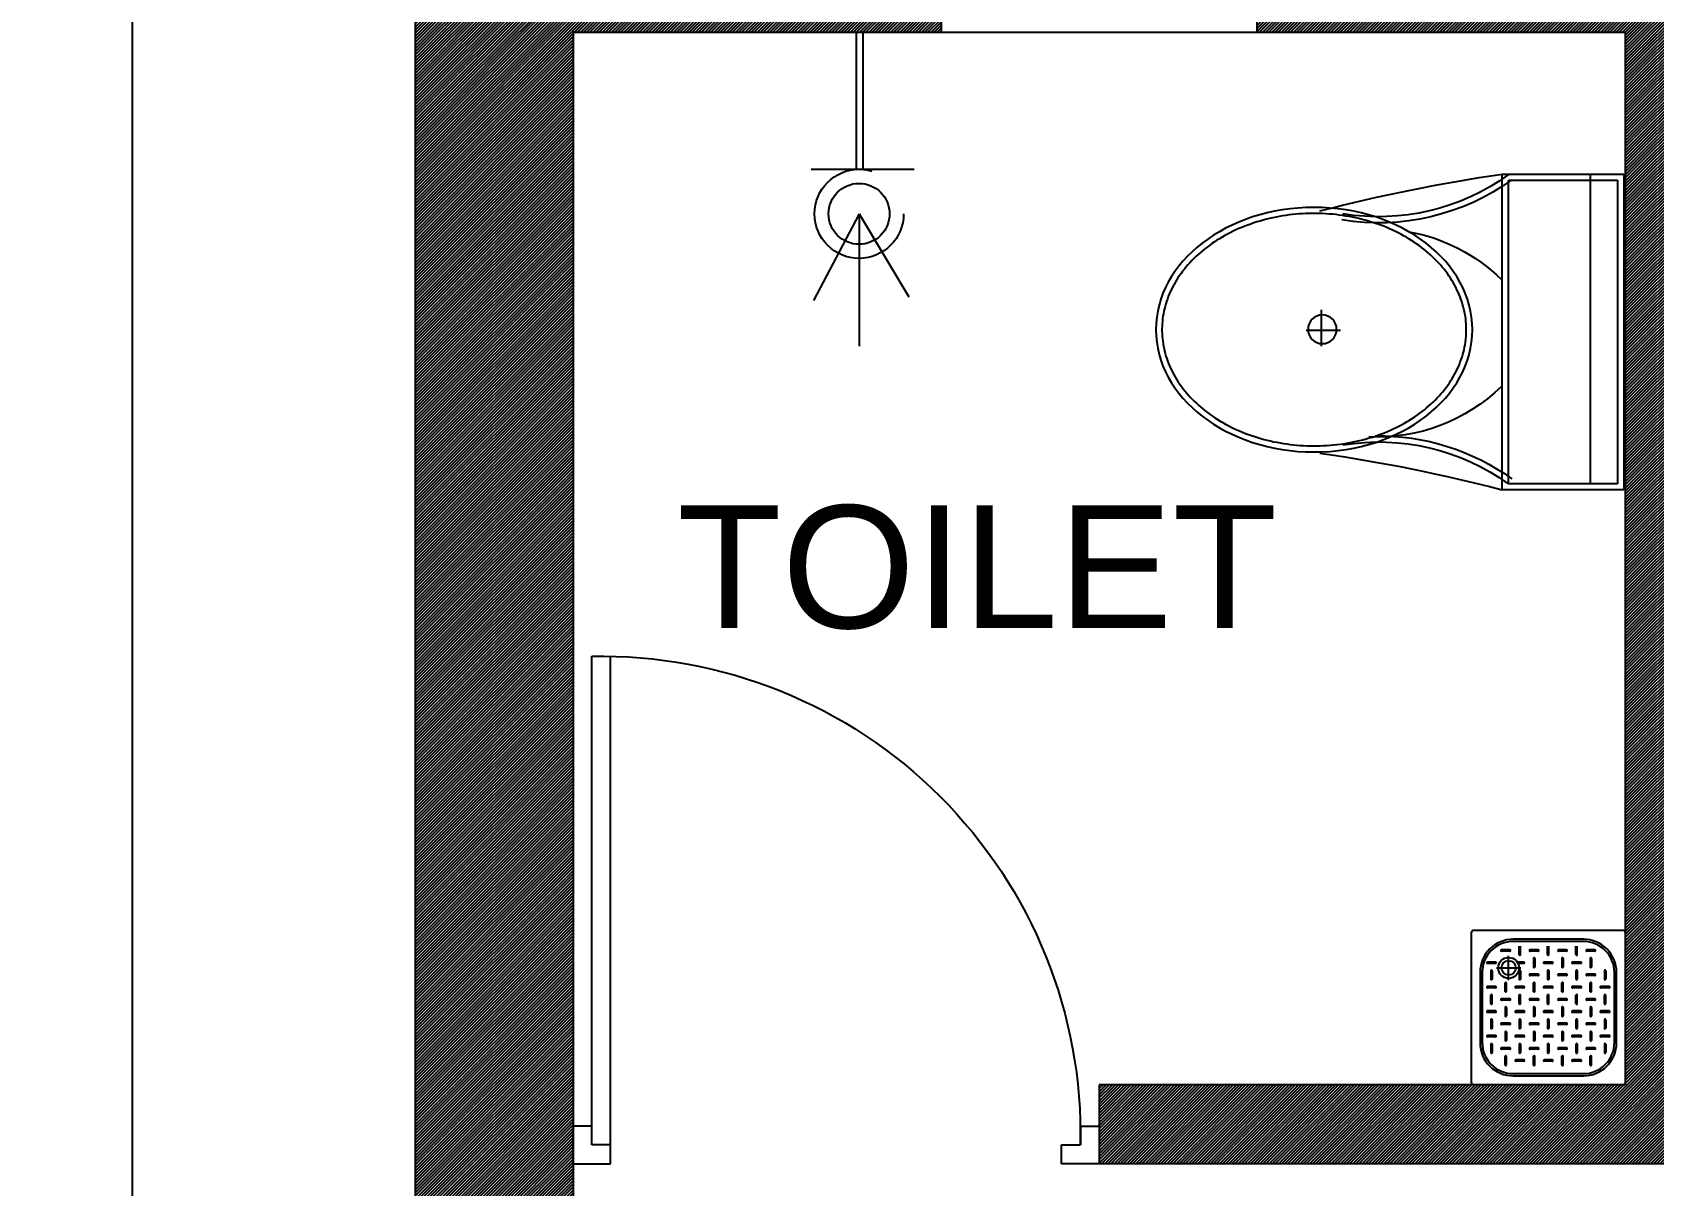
# Model space of a CAD drawing. Header units: inches. Extents: x 877 to 1198, y 949 to 1570.
# Drawn here: x 876.5 to 969, y 1433.7 to 1499.4 of the extents above; entities that cross this region are included whole.
import ezdxf

# ---------------------------------------------------------------- set-up
doc = ezdxf.new("R2010")
doc.units = ezdxf.units.IN
doc.header["$MEASUREMENT"] = 0
doc.linetypes.add('DASHDOT', pattern=[25.4, 12.7, -6.35, 0, -6.35])
doc.layers.add('components', color=9, linetype='Continuous', plot=False)
for name, color, linetype in [('door', 176, 'Continuous'), ('OUTER WALL', 50, 'Continuous'), ('wall', 34, 'Continuous'), ('windwo', 142, 'Continuous')]:
    doc.layers.add(name, color=color, linetype=linetype)
doc.styles.get("Standard").update_dxf_attribs({"font": 'arial.ttf'})
doc.dimstyles.get("Standard").update_dxf_attribs({"dimtxt": 6, "dimasz": 5, "dimexe": 0.18, "dimexo": 0.0625, "dimgap": 0.09, "dimtad": 0, "dimtih": 1, "dimtoh": 1, "dimdec": 1, "dimzin": 0, "dimdsep": 46, "dimlunit": 4, "dimtxsty": 'Standard', "dimcen": 0.09, "dimadec": 0, "dimazin": 0, "dimtfac": 1, "dimtdec": 1, "dimtofl": 0, "dimtmove": 0, "dimatfit": 3, "dimfxl": 8, "dimfxlon": 1, "dimtolj": 1, "dimtzin": 0, "dimarcsym": 0})

# ---------------------------------------------------------------- blocks, each defined once
blk = doc.blocks.new('121')
for p, q in [((72.05, 349.04), (72.05, 346.04)), ((73.55, 349.04), (72.05, 349.04)), ((73.55, 347.54), (73.55, 349.04)), ((75.05, 347.54), (73.55, 347.54)), ((75.05, 346.04), (75.05, 347.54)), ((72.05, 346.04), (75.05, 346.04))]:
    blk.add_line(p, q)
blk = doc.blocks.new('222')
for p, q in [((235.05, 347.54), (235.05, 386.54)), ((236.55, 347.54), (236.55, 386.54))]:
    blk.add_line(p, q)
blk.add_arc((235.8, 348.29), 38.26, 88.8767, 181.1233)
blk = doc.blocks.new('1.2')
at = {"layer": 'door', "yscale": 0.7142857142855983, "zscale": 0.7142857142855983, "rotation": 270}
for name, p, xscale in [('121', (3458.435, 3468.095), 0.7142857142855983), ('222', (3458.435, 3246.59), -0.7142857142855983), ('121', (3458.435, 3335.162), -0.7142857142855983)]:
    blk.add_blockref(name, p, dxfattribs=dict(at, xscale=xscale))
blk = doc.blocks.new('A$C31115884')
for p, q in [((257.5, 466.4), (257.5, 523.2)), ((283.1, 497.7), (223.4, 497.7)), ((0, 200), (0, 0)), ((520, 200), (0, 200)), ((10, 190), (10, 10)), ((510, 190), (10, 190)), ((510, 10), (510, 190)), ((520, 0), (520, 200)), ((510, 54.5), (0, 54.5)), ((10, 10), (510, 10)), ((0, 0), (520, 0))]:
    blk.add_line(p, q)
blk.add_circle((255.6, 496.4), 23.6)
for centre, radius, start, end in [((2777.7, -204.6), 2807, 165.4549, 171.7133), ((3237, 905), 2807, 188.2867, 194.5451), ((-294.5, 403.3), 364.7, 324.2091, 9.3499), ((-294.5, 403.3), 374.7, 324.2091, 9.3499), ((805.8, 403.3), 364.7, 170.6501, 215.7909), ((139.5, 406.2), 293.5, 315.8436, 2.6563), ((805.8, 403.3), 374.7, 179.2036, 215.7909), ((383.6, 406.2), 293.5, 190.2774, 224.1564)]:
    blk.add_arc(centre, radius, start, end)
blk.add_ellipse((256.2, 509.9), major_axis=(0, -260.7), ratio=0.772727)
blk.add_open_spline([(256.2, 259.2), (263.1, 259.2), (270, 259.7), (287.8, 262.3), (298.7, 265.1), (319.9, 273.1), (330.2, 278.4), (350.1, 291.1), (359.7, 298.7), (377.7, 315.9), (386.2, 325.5), (401.7, 346.6), (408.8, 358.1), (421.3, 382.5), (426.8, 395.5), (435.9, 422.4), (439.5, 436.4), (444.8, 465.1), (446.5, 479.7), (447.9, 509.2), (447.6, 524), (445, 553.3), (442.7, 567.8), (436.3, 596), (432.1, 609.7), (421.9, 636), (416, 648.6), (402.5, 672.1), (395, 683), (378.6, 703), (369.8, 712.1), (351.1, 728), (341.3, 734.8), (320.9, 746.2), (310.4, 750.7), (288.9, 757.3), (278, 759.4), (256, 761), (245, 760.6), (223.1, 757.2), (212.3, 754.3), (191.1, 746.1), (180.8, 740.7), (160.9, 727.8), (151.4, 720.1), (133.5, 702.7), (125.1, 693), (109.6, 671.7), (102.6, 660.2), (90.2, 635.7), (84.9, 622.7), (76, 595.6), (72.4, 581.6), (67.2, 552.9), (65.6, 538.2), (64.4, 508.8), (64.8, 494), (67.5, 464.7), (69.9, 450.2), (76.6, 422), (80.8, 408.3), (91.1, 382.2), (97.2, 369.7), (110.8, 346.3), (118.4, 335.4), (134.8, 315.6), (143.7, 306.7), (162.4, 290.9), (172.3, 284.2), (192.8, 273), (203.3, 268.6), (224.8, 262.2), (235.8, 260.2), (249.9, 259.3), (253, 259.2), (256.2, 259.2)], degree=3, knots=[0, 0, 0, 0, 0.110105, 0.110105, 0.285049, 0.285049, 0.459994, 0.459994, 0.634938, 0.634938, 0.809882, 0.809882, 0.984827, 0.984827, 1.159771, 1.159771, 1.334715, 1.334715, 1.50966, 1.50966, 1.684604, 1.684604, 1.859549, 1.859549, 2.034493, 2.034493, 2.209437, 2.209437, 2.384382, 2.384382, 2.559326, 2.559326, 2.73427, 2.73427, 2.909215, 2.909215, 3.084159, 3.084159, 3.259103, 3.259103, 3.434048, 3.434048, 3.608992, 3.608992, 3.783936, 3.783936, 3.958881, 3.958881, 4.133825, 4.133825, 4.30877, 4.30877, 4.483714, 4.483714, 4.658658, 4.658658, 4.833603, 4.833603, 5.008547, 5.008547, 5.183491, 5.183491, 5.358436, 5.358436, 5.53338, 5.53338, 5.708324, 5.708324, 5.883269, 5.883269, 6.058213, 6.058213, 6.233158, 6.233158, 6.283185, 6.283185, 6.283185, 6.283185])
blk = doc.blocks.new('SAWAR')
at = {"layer": 'components', "color": 251, "linetype": 'DASHDOT', "true_color": 0x636466}
for p, q in [((1576.393, 1308.23), (1576.393, 1314.11)), ((1578.932, 1310.964), (1583.67, 1313.806)), ((1568.635, 1311.17), (1576.393, 1311.17)), ((1568.635, 1310.801), (1576.393, 1310.801)), ((1578.932, 1310.964), (1583.879, 1308.37)), ((1578.932, 1310.964), (1586.484, 1310.964))]:
    blk.add_line(p, q, dxfattribs=at)
for radius in [2.539, 1.737]:
    blk.add_circle((1578.932, 1310.964), radius, dxfattribs=at)
blk = doc.blocks.new('C')
at = {"layer": 'components', "color": 251, "true_color": 0x636466}
for p, q in [((1620.863, 1328.886), (1620.386, 1328.886)), ((1620.863, 1328.807), (1620.386, 1328.807)), ((1621.394, 1328.608), (1621.394, 1329.085)), ((1621.473, 1328.608), (1621.473, 1329.085)), ((1622.481, 1328.886), (1622.004, 1328.886)), ((1622.481, 1328.807), (1622.004, 1328.807)), ((1622.204, 1328.387), (1622.204, 1327.91)), ((1622.282, 1328.387), (1622.282, 1327.91)), ((1623.013, 1328.608), (1623.013, 1329.085)), ((1623.091, 1328.608), (1623.091, 1329.085)), ((1624.1, 1328.886), (1623.622, 1328.886)), ((1624.1, 1328.807), (1623.622, 1328.807)), ((1623.822, 1328.387), (1623.822, 1327.91)), ((1623.9, 1328.387), (1623.9, 1327.91)), ((1624.631, 1328.608), (1624.631, 1329.085)), ((1624.709, 1328.608), (1624.709, 1329.085)), ((1625.718, 1328.886), (1625.24, 1328.886)), ((1625.718, 1328.807), (1625.24, 1328.807)), ((1625.44, 1328.387), (1625.44, 1327.91)), ((1625.518, 1328.387), (1625.518, 1327.91)), ((1620.054, 1328.188), (1619.577, 1328.188)), ((1620.054, 1328.11), (1619.577, 1328.11)), ((1619.776, 1327.69), (1619.776, 1327.212)), ((1619.855, 1327.69), (1619.855, 1327.212)), ((1621.672, 1328.188), (1621.285, 1328.188)), ((1621.672, 1328.11), (1621.331, 1328.11)), ((1621.394, 1327.69), (1621.394, 1327.212)), ((1621.473, 1327.69), (1621.473, 1327.212)), ((1622.481, 1327.49), (1622.004, 1327.49)), ((1622.481, 1327.412), (1622.004, 1327.412)), ((1623.291, 1328.188), (1622.813, 1328.188)), ((1623.291, 1328.11), (1622.813, 1328.11)), ((1623.013, 1327.69), (1623.013, 1327.212)), ((1623.091, 1327.69), (1623.091, 1327.212)), ((1624.1, 1327.49), (1623.622, 1327.49)), ((1624.1, 1327.412), (1623.622, 1327.412)), ((1624.909, 1328.188), (1624.431, 1328.188)), ((1624.909, 1328.11), (1624.431, 1328.11)), ((1624.631, 1327.69), (1624.631, 1327.212)), ((1624.709, 1327.69), (1624.709, 1327.212)), ((1625.718, 1327.49), (1625.24, 1327.49)), ((1625.718, 1327.412), (1625.24, 1327.412)), ((1626.249, 1327.69), (1626.249, 1327.212)), ((1626.327, 1327.69), (1626.327, 1327.212)), ((1620.054, 1326.792), (1619.577, 1326.792)), ((1620.054, 1326.714), (1619.577, 1326.714)), ((1620.585, 1326.514), (1620.585, 1326.992)), ((1620.664, 1326.514), (1620.664, 1326.992)), ((1621.672, 1326.792), (1621.195, 1326.792)), ((1621.672, 1326.714), (1621.195, 1326.714)), ((1622.204, 1326.514), (1622.204, 1326.992)), ((1622.282, 1326.514), (1622.282, 1326.992)), ((1623.291, 1326.792), (1622.813, 1326.792)), ((1623.291, 1326.714), (1622.813, 1326.714)), ((1623.822, 1326.514), (1623.822, 1326.992)), ((1623.9, 1326.514), (1623.9, 1326.992)), ((1624.909, 1326.792), (1624.431, 1326.792)), ((1624.909, 1326.714), (1624.431, 1326.714)), ((1625.44, 1326.514), (1625.44, 1326.992)), ((1625.518, 1326.514), (1625.518, 1326.992)), ((1626.527, 1326.792), (1626.05, 1326.792)), ((1626.527, 1326.714), (1626.05, 1326.714)), ((1619.776, 1325.817), (1619.776, 1326.294)), ((1619.855, 1325.817), (1619.855, 1326.294)), ((1620.863, 1326.095), (1620.386, 1326.095)), ((1620.863, 1326.016), (1620.386, 1326.016)), ((1620.585, 1325.596), (1620.585, 1325.119)), ((1620.664, 1325.596), (1620.664, 1325.119)), ((1621.394, 1325.817), (1621.394, 1326.294)), ((1621.473, 1325.817), (1621.473, 1326.294)), ((1622.481, 1326.095), (1622.004, 1326.095)), ((1622.481, 1326.016), (1622.004, 1326.016)), ((1622.204, 1325.596), (1622.204, 1325.119)), ((1622.282, 1325.596), (1622.282, 1325.119)), ((1623.013, 1325.817), (1623.013, 1326.294)), ((1623.091, 1325.817), (1623.091, 1326.294)), ((1624.1, 1326.095), (1623.622, 1326.095)), ((1624.1, 1326.016), (1623.622, 1326.016)), ((1623.822, 1325.596), (1623.822, 1325.119)), ((1623.9, 1325.596), (1623.9, 1325.119)), ((1624.631, 1325.817), (1624.631, 1326.294)), ((1624.709, 1325.817), (1624.709, 1326.294)), ((1625.718, 1326.095), (1625.24, 1326.095)), ((1625.718, 1326.016), (1625.24, 1326.016)), ((1625.44, 1325.596), (1625.44, 1325.119)), ((1625.518, 1325.596), (1625.518, 1325.119)), ((1626.249, 1325.817), (1626.249, 1326.294)), ((1626.327, 1325.817), (1626.327, 1326.294)), ((1620.054, 1325.397), (1619.577, 1325.397)), ((1620.054, 1325.318), (1619.577, 1325.318)), ((1619.776, 1324.898), (1619.776, 1324.421)), ((1619.855, 1324.898), (1619.855, 1324.421)), ((1620.863, 1324.699), (1620.386, 1324.699)), ((1621.672, 1325.397), (1621.195, 1325.397)), ((1621.672, 1325.318), (1621.195, 1325.318)), ((1621.394, 1324.898), (1621.394, 1324.421)), ((1621.473, 1324.898), (1621.473, 1324.421)), ((1622.481, 1324.699), (1622.004, 1324.699)), ((1623.291, 1325.397), (1622.813, 1325.397)), ((1623.291, 1325.318), (1622.813, 1325.318)), ((1623.013, 1324.898), (1623.013, 1324.421)), ((1623.091, 1324.898), (1623.091, 1324.421)), ((1624.1, 1324.699), (1623.622, 1324.699)), ((1624.909, 1325.397), (1624.431, 1325.397)), ((1624.909, 1325.318), (1624.431, 1325.318)), ((1624.631, 1324.898), (1624.631, 1324.421)), ((1624.709, 1324.898), (1624.709, 1324.421)), ((1625.718, 1324.699), (1625.24, 1324.699)), ((1626.527, 1325.397), (1626.05, 1325.397)), ((1626.527, 1325.318), (1626.05, 1325.318)), ((1626.249, 1324.898), (1626.249, 1324.421)), ((1626.327, 1324.898), (1626.327, 1324.421)), ((1620.054, 1324.001), (1619.577, 1324.001)), ((1620.054, 1323.923), (1619.577, 1323.923)), ((1620.863, 1324.621), (1620.386, 1324.621)), ((1620.585, 1324.201), (1620.585, 1323.723)), ((1620.664, 1324.201), (1620.664, 1323.723)), ((1621.672, 1324.001), (1621.195, 1324.001)), ((1621.672, 1323.923), (1621.195, 1323.923)), ((1622.481, 1324.621), (1622.004, 1324.621)), ((1622.204, 1324.201), (1622.204, 1323.723)), ((1622.282, 1324.201), (1622.282, 1323.723)), ((1623.291, 1324.001), (1622.813, 1324.001)), ((1623.291, 1323.923), (1622.813, 1323.923)), ((1624.1, 1324.621), (1623.622, 1324.621)), ((1623.822, 1324.201), (1623.822, 1323.723)), ((1623.9, 1324.201), (1623.9, 1323.723)), ((1624.909, 1324.001), (1624.431, 1324.001)), ((1624.909, 1323.923), (1624.431, 1323.923)), ((1625.718, 1324.621), (1625.24, 1324.621)), ((1625.44, 1324.201), (1625.44, 1323.723)), ((1625.518, 1324.201), (1625.518, 1323.723)), ((1626.527, 1324.001), (1626.05, 1324.001)), ((1626.527, 1323.923), (1626.05, 1323.923)), ((1619.776, 1323.503), (1619.776, 1323.025)), ((1619.855, 1323.503), (1619.855, 1323.025)), ((1620.863, 1323.303), (1620.386, 1323.303)), ((1620.863, 1323.225), (1620.386, 1323.225)), ((1620.585, 1322.328), (1620.585, 1322.805)), ((1620.664, 1322.328), (1620.664, 1322.805)), ((1621.394, 1323.503), (1621.394, 1323.025)), ((1621.473, 1323.503), (1621.473, 1323.025)), ((1622.481, 1323.303), (1622.004, 1323.303)), ((1622.481, 1323.225), (1622.004, 1323.225)), ((1622.204, 1322.328), (1622.204, 1322.805)), ((1622.282, 1322.328), (1622.282, 1322.805)), ((1623.013, 1323.503), (1623.013, 1323.025)), ((1623.091, 1323.503), (1623.091, 1323.025)), ((1624.1, 1323.303), (1623.622, 1323.303)), ((1624.1, 1323.225), (1623.622, 1323.225)), ((1623.822, 1322.328), (1623.822, 1322.805)), ((1623.9, 1322.328), (1623.9, 1322.805)), ((1624.631, 1323.503), (1624.631, 1323.025)), ((1624.709, 1323.503), (1624.709, 1323.025)), ((1625.718, 1323.303), (1625.24, 1323.303)), ((1625.718, 1323.225), (1625.24, 1323.225)), ((1625.44, 1322.328), (1625.44, 1322.805)), ((1625.518, 1322.328), (1625.518, 1322.805)), ((1626.249, 1323.503), (1626.249, 1323.025)), ((1626.327, 1323.503), (1626.327, 1323.025)), ((1621.672, 1322.606), (1621.195, 1322.606)), ((1621.672, 1322.527), (1621.195, 1322.527)), ((1623.291, 1322.606), (1622.813, 1322.606)), ((1623.291, 1322.527), (1622.813, 1322.527)), ((1624.909, 1322.606), (1624.431, 1322.606)), ((1624.909, 1322.527), (1624.431, 1322.527))]:
    blk.add_line(p, q, dxfattribs=at)
at = {"layer": 'components', "color": 251, "linetype": 'DASHDOT', "true_color": 0x636466}
for p, q in [((1620.793, 1327.161), (1620.793, 1328.542)), ((1620.102, 1327.852), (1621.483, 1327.852))]:
    blk.add_line(p, q, dxfattribs=at)
at = {"layer": 'components', "color": 251, "true_color": 0x636466}
for points in [[(1618.784, 1321.197), (1627.322, 1321.197, 0.414214), (1627.447, 1321.323), (1627.447, 1329.861, 0.414214), (1627.322, 1329.986), (1618.784, 1329.986, 0.414214), (1618.659, 1329.861), (1618.659, 1321.323, 0.414214)], [(1621.044, 1321.7), (1625.062, 1321.7, 0.414214), (1626.945, 1323.583), (1626.945, 1327.601, 0.414214), (1625.062, 1329.484), (1621.044, 1329.484, 0.414214), (1619.161, 1327.601), (1619.161, 1323.583, 0.414214)], [(1621.044, 1321.825), (1625.062, 1321.825, 0.414214), (1626.819, 1323.583), (1626.819, 1327.601, 0.414214), (1625.062, 1329.358), (1621.044, 1329.358, 0.414214), (1619.286, 1327.601), (1619.286, 1323.583, 0.414214)]]:
    blk.add_lwpolyline(points, format="xyb", close=True, dxfattribs=at)
for radius in [0.596, 0.408]:
    blk.add_circle((1620.793, 1327.852), radius, dxfattribs=at)
for centre, start, end in [((1620.389, 1328.847), 85.04399, 274.95601), ((1620.86, 1328.847), 265.04399, 94.95601), ((1621.434, 1328.611), 175.04399, 4.95601), ((1622.007, 1328.847), 85.04399, 274.95601), ((1622.243, 1328.384), 355.04399, 184.95601), ((1622.478, 1328.847), 265.04399, 94.95601), ((1623.052, 1328.611), 175.04399, 4.95601), ((1623.626, 1328.847), 85.04399, 274.95601), ((1623.861, 1328.384), 355.04399, 184.95601), ((1624.096, 1328.847), 265.04399, 94.95601), ((1624.67, 1328.611), 175.04399, 4.95601), ((1625.244, 1328.847), 85.04399, 274.95601), ((1625.479, 1328.384), 355.04399, 184.95601), ((1625.714, 1328.847), 265.04399, 94.95601), ((1619.58, 1328.149), 85.04399, 274.95601), ((1619.815, 1327.686), 355.04399, 184.95601), ((1620.051, 1328.149), 265.04399, 94.95601), ((1621.434, 1327.686), 355.04399, 184.95601), ((1621.669, 1328.149), 265.04399, 94.95601), ((1622.007, 1327.451), 85.04399, 274.95601), ((1622.243, 1327.913), 175.04399, 4.95601), ((1622.478, 1327.451), 265.04399, 94.95601), ((1622.817, 1328.149), 85.04399, 274.95601), ((1623.052, 1327.686), 355.04399, 184.95601), ((1623.287, 1328.149), 265.04399, 94.95601), ((1623.626, 1327.451), 85.04399, 274.95601), ((1623.861, 1327.913), 175.04399, 4.95601), ((1624.096, 1327.451), 265.04399, 94.95601), ((1624.435, 1328.149), 85.04399, 274.95601), ((1624.67, 1327.686), 355.04399, 184.95601), ((1624.905, 1328.149), 265.04399, 94.95601), ((1625.244, 1327.451), 85.04399, 274.95601), ((1625.479, 1327.913), 175.04399, 4.95601), ((1625.714, 1327.451), 265.04399, 94.95601), ((1626.288, 1327.686), 355.04399, 184.95601), ((1619.58, 1326.753), 85.04399, 274.95601), ((1619.815, 1327.216), 175.04399, 4.95601), ((1620.051, 1326.753), 265.04399, 94.95601), ((1620.625, 1326.988), 355.04399, 184.95601), ((1620.625, 1326.518), 175.04399, 4.95601), ((1621.198, 1326.753), 85.04399, 274.95601), ((1621.434, 1327.216), 175.04399, 4.95601), ((1621.669, 1326.753), 265.04399, 94.95601), ((1622.243, 1326.988), 355.04399, 184.95601), ((1622.243, 1326.518), 175.04399, 4.95601), ((1622.817, 1326.753), 85.04399, 274.95601), ((1623.052, 1327.216), 175.04399, 4.95601), ((1623.287, 1326.753), 265.04399, 94.95601), ((1623.861, 1326.988), 355.04399, 184.95601), ((1623.861, 1326.518), 175.04399, 4.95601), ((1624.435, 1326.753), 85.04399, 274.95601), ((1624.67, 1327.216), 175.04399, 4.95601), ((1624.905, 1326.753), 265.04399, 94.95601), ((1625.479, 1326.988), 355.04399, 184.95601), ((1625.479, 1326.518), 175.04399, 4.95601), ((1626.053, 1326.753), 85.04399, 274.95601), ((1626.288, 1327.216), 175.04399, 4.95601), ((1626.524, 1326.753), 265.04399, 94.95601), ((1619.815, 1326.291), 355.04399, 184.95601), ((1619.815, 1325.82), 175.04399, 4.95601), ((1620.389, 1326.055), 85.04399, 274.95601), ((1620.625, 1325.593), 355.04399, 184.95601), ((1620.86, 1326.055), 265.04399, 94.95601), ((1621.434, 1326.291), 355.04399, 184.95601), ((1621.434, 1325.82), 175.04399, 4.95601), ((1622.007, 1326.055), 85.04399, 274.95601), ((1622.243, 1325.593), 355.04399, 184.95601), ((1622.478, 1326.055), 265.04399, 94.95601), ((1623.052, 1326.291), 355.04399, 184.95601), ((1623.052, 1325.82), 175.04399, 4.95601), ((1623.626, 1326.055), 85.04399, 274.95601), ((1623.861, 1325.593), 355.04399, 184.95601), ((1624.096, 1326.055), 265.04399, 94.95601), ((1624.67, 1326.291), 355.04399, 184.95601), ((1624.67, 1325.82), 175.04399, 4.95601), ((1625.244, 1326.055), 85.04399, 274.95601), ((1625.479, 1325.593), 355.04399, 184.95601), ((1625.714, 1326.055), 265.04399, 94.95601), ((1626.288, 1326.291), 355.04399, 184.95601), ((1626.288, 1325.82), 175.04399, 4.95601), ((1619.58, 1325.358), 85.04399, 274.95601), ((1619.815, 1324.895), 355.04399, 184.95601), ((1620.051, 1325.358), 265.04399, 94.95601), ((1620.389, 1324.66), 85.04399, 274.95601), ((1620.625, 1325.122), 175.04399, 4.95601), ((1620.86, 1324.66), 265.04399, 94.95601), ((1621.198, 1325.358), 85.04399, 274.95601), ((1621.434, 1324.895), 355.04399, 184.95601), ((1621.669, 1325.358), 265.04399, 94.95601), ((1622.007, 1324.66), 85.04399, 274.95601), ((1622.243, 1325.122), 175.04399, 4.95601), ((1622.478, 1324.66), 265.04399, 94.95601), ((1622.817, 1325.358), 85.04399, 274.95601), ((1623.052, 1324.895), 355.04399, 184.95601), ((1623.287, 1325.358), 265.04399, 94.95601), ((1623.626, 1324.66), 85.04399, 274.95601), ((1623.861, 1325.122), 175.04399, 4.95601), ((1624.096, 1324.66), 265.04399, 94.95601), ((1624.435, 1325.358), 85.04399, 274.95601), ((1624.67, 1324.895), 355.04399, 184.95601), ((1624.905, 1325.358), 265.04399, 94.95601), ((1625.244, 1324.66), 85.04399, 274.95601), ((1625.479, 1325.122), 175.04399, 4.95601), ((1625.714, 1324.66), 265.04399, 94.95601), ((1626.053, 1325.358), 85.04399, 274.95601), ((1626.288, 1324.895), 355.04399, 184.95601), ((1626.524, 1325.358), 265.04399, 94.95601), ((1619.58, 1323.962), 85.04399, 274.95601), ((1619.815, 1324.424), 175.04399, 4.95601), ((1620.051, 1323.962), 265.04399, 94.95601), ((1620.625, 1324.197), 355.04399, 184.95601), ((1620.625, 1323.727), 175.04399, 4.95601), ((1621.198, 1323.962), 85.04399, 274.95601), ((1621.434, 1324.424), 175.04399, 4.95601), ((1621.669, 1323.962), 265.04399, 94.95601), ((1622.243, 1324.197), 355.04399, 184.95601), ((1622.243, 1323.727), 175.04399, 4.95601), ((1622.817, 1323.962), 85.04399, 274.95601), ((1623.052, 1324.424), 175.04399, 4.95601), ((1623.287, 1323.962), 265.04399, 94.95601), ((1623.861, 1324.197), 355.04399, 184.95601), ((1623.861, 1323.727), 175.04399, 4.95601), ((1624.435, 1323.962), 85.04399, 274.95601), ((1624.67, 1324.424), 175.04399, 4.95601), ((1624.905, 1323.962), 265.04399, 94.95601), ((1625.479, 1324.197), 355.04399, 184.95601), ((1625.479, 1323.727), 175.04399, 4.95601), ((1626.053, 1323.962), 85.04399, 274.95601), ((1626.288, 1324.424), 175.04399, 4.95601), ((1626.524, 1323.962), 265.04399, 94.95601), ((1619.815, 1323.499), 355.04399, 184.95601), ((1619.815, 1323.029), 175.04399, 4.95601), ((1620.389, 1323.264), 85.04399, 274.95601), ((1620.625, 1322.802), 355.04399, 184.95601), ((1620.86, 1323.264), 265.04399, 94.95601), ((1621.434, 1323.499), 355.04399, 184.95601), ((1621.434, 1323.029), 175.04399, 4.95601), ((1622.007, 1323.264), 85.04399, 274.95601), ((1622.243, 1322.802), 355.04399, 184.95601), ((1622.478, 1323.264), 265.04399, 94.95601), ((1623.052, 1323.499), 355.04399, 184.95601), ((1623.052, 1323.029), 175.04399, 4.95601), ((1623.626, 1323.264), 85.04399, 274.95601), ((1623.861, 1322.802), 355.04399, 184.95601), ((1624.096, 1323.264), 265.04399, 94.95601), ((1624.67, 1323.499), 355.04399, 184.95601), ((1624.67, 1323.029), 175.04399, 4.95601), ((1625.244, 1323.264), 85.04399, 274.95601), ((1625.479, 1322.802), 355.04399, 184.95601), ((1625.714, 1323.264), 265.04399, 94.95601), ((1626.288, 1323.499), 355.04399, 184.95601), ((1626.288, 1323.029), 175.04399, 4.95601), ((1620.625, 1322.331), 175.04399, 4.95601), ((1621.198, 1322.566), 85.04399, 274.95601), ((1621.669, 1322.566), 265.04399, 94.95601), ((1622.243, 1322.331), 175.04399, 4.95601), ((1622.817, 1322.566), 85.04399, 274.95601), ((1623.287, 1322.566), 265.04399, 94.95601), ((1623.861, 1322.331), 175.04399, 4.95601), ((1624.435, 1322.566), 85.04399, 274.95601), ((1624.905, 1322.566), 265.04399, 94.95601), ((1625.479, 1322.331), 175.04399, 4.95601)]:
    blk.add_arc(centre, 0.0394, start, end, dxfattribs=at)
blk = doc.blocks.new('*D19')
at = {"layer": 'components', "color": 0, "lineweight": -2, "transparency": 16777216}
for p, q in [((890.199, 1553.433), (882.019, 1553.433)), ((882.199, 1548.433), (882.199, 1256.586)), ((882.199, 958.433), (882.199, 1250.279)), ((890.199, 953.433), (882.019, 953.433))]:
    blk.add_line(p, q, dxfattribs=at)
at = {"layer": 'components', "color": 0, "transparency": 16777216}
for points in [[(881.366, 1548.433), (883.032, 1548.433), (882.199, 1553.433)], [(881.366, 958.433), (883.032, 958.433), (882.199, 953.433)]]:
    blk.add_solid(points, dxfattribs=at)
at = {"layer": 'Defpoints', "color": 0, "transparency": 16777216}
for p in [(898.344, 1553.433), (882.199, 953.433), (898.344, 953.433)]:
    blk.add_point(p, dxfattribs=at)
at = {"layer": 'components', "color": 0, "transparency": 16777216, "insert": (882.199, 1253.433), "char_height": 6, "attachment_point": 5}
blk.add_mtext("\\A1;50'", dxfattribs=at)

msp = doc.modelspace()

# ---------------------------------------------------------------- hatches: boundary and pattern name
at = {"layer": 'components'}
h = msp.add_hatch(dxfattribs=at)
h.set_pattern_fill('ANSI31', color=31)
h.paths.add_polyline_path([(1198.344, 1553.433), (898.344, 1553.433), (898.344, 953.433), (1045.344, 953.433), (1045.344, 962.433), (907.344, 962.433), (907.344, 1082.433), (971.844, 1082.433), (971.844, 1091.433), (907.344, 1091.433), (907.344, 1233.933), (1021.344, 1233.933), (1021.344, 1238.433), (907.344, 1238.433), (907.344, 1310.433), (1031.844, 1310.433), (1031.844, 1314.933), (1028.844, 1314.933), (907.344, 1314.933), (907.344, 1499.433), (928.344, 1499.433), (928.344, 1508.433), (907.344, 1508.433), (907.344, 1544.433), (1189.344, 1544.433), (1189.344, 953.433), (1198.344, 953.433)])
h.paths.add_polyline_path([(1096.344, 1084.21), (1096.344, 1091.433), (1031.844, 1091.433), (1031.844, 1082.433), (1096.344, 1082.433)], flags=17)
h.paths.add_polyline_path([(1072.344, 1173.933), (1067.844, 1173.933), (1067.844, 1133.433), (1084.344, 1133.433), (1084.344, 1137.933), (1072.344, 1137.933)], flags=17)
h.paths.add_polyline_path([(1153.344, 1155.933), (1144.344, 1155.933), (1144.344, 1137.933), (1132.344, 1137.933), (1132.344, 1133.433), (1144.344, 1133.433), (1144.344, 1082.433), (1153.344, 1082.433)], flags=17)
h.paths.add_polyline_path([(1153.344, 1332.933), (1144.344, 1332.933), (1144.344, 1314.933), (1138.344, 1314.933), (1138.344, 1310.433), (1144.344, 1310.433), (1144.344, 1238.433), (1067.844, 1238.433), (1067.844, 1221.933), (1072.344, 1221.933), (1072.344, 1233.933), (1144.344, 1233.933), (1144.344, 1215.933), (1153.344, 1215.933)], flags=17)
h.paths.add_polyline_path([(1084.344, 1374.933), (1144.344, 1374.933), (1144.344, 1356.933), (1153.344, 1356.933), (1153.344, 1402.68), (1144.344, 1402.68), (1144.344, 1379.433), (1073.844, 1379.433), (1073.844, 1374.933), (1079.844, 1374.933), (1079.844, 1310.433), (1090.344, 1310.433), (1090.344, 1314.933), (1084.344, 1314.933)], flags=17)
h.paths.add_polyline_path([(1031.844, 1469.433), (1027.344, 1469.433), (1027.344, 1439.433), (971.844, 1439.433), (971.844, 1499.433), (993.107, 1499.433), (993.107, 1508.433), (946.344, 1508.433), (946.344, 1499.433), (967.344, 1499.433), (967.344, 1439.433), (937.344, 1439.433), (937.344, 1434.933), (1027.344, 1434.933), (1027.344, 1374.933), (1027.344, 1356.933), (1031.844, 1356.933)], flags=17)
h.paths.add_polyline_path([(1079.908, 1508.433), (1011.107, 1508.433), (1011.107, 1499.433), (1079.908, 1499.433)], flags=17)
h.paths.add_polyline_path([(1153.344, 1508.433), (1127.908, 1508.433), (1127.908, 1499.433), (1144.344, 1499.433), (1144.344, 1474.68), (1153.344, 1474.68)], flags=17)

# ---------------------------------------------------------------- linework, layer by layer
at = {"layer": 'wall'}
for p, q in [((898.344, 1553.433), (898.344, 953.433)), ((967.344, 1499.433), (907.344, 1499.433)), ((907.344, 1499.433), (907.344, 1314.933)), ((967.344, 1499.433), (967.344, 1439.433)), ((937.344, 1439.433), (937.344, 1434.933)), ((967.344, 1439.433), (937.344, 1439.433)), ((1027.344, 1434.933), (937.344, 1434.933))]:
    msp.add_line(p, q, dxfattribs=at)
at = {"layer": 'windwo'}
for p, q in [((928.344, 1499.433), (928.344, 1508.433)), ((946.344, 1499.433), (946.344, 1508.433))]:
    msp.add_line(p, q, dxfattribs=at)

# ---------------------------------------------------------------- block references
at = {"layer": 'components', "rotation": 270}
msp.add_blockref('SAWAR', (-387.31, 3068.022), dxfattribs=at)
at = {"layer": 'components', "color": 7, "xscale": -0.03461538461538462, "yscale": 0.03461538461538462, "zscale": 0.03461538461538462, "rotation": 90}
msp.add_blockref('A$C31115884', (967.251, 1491.353), dxfattribs=at)
at = {"layer": 'components'}
msp.add_blockref('C', (-660.101, 118.245), dxfattribs=at)
at = {"layer": 'door', "rotation": 90}
msp.add_blockref('1.2', (4323.972, -2270.671), dxfattribs=at)

# ---------------------------------------------------------------- texts
at = {"layer": 'OUTER WALL', "linetype": 'Continuous', "insert": (913.271, 1472.468), "char_height": 7, "attachment_point": 1}
msp.add_mtext_dynamic_manual_height_columns('TOILET', width=39.18637, gutter_width=1, heights=[0], dxfattribs=at)

# ---------------------------------------------------------------- dimensions: what is measured, and where the dimension line sits
at = {"layer": 'components'}
dim = msp.add_linear_dim(base=(882.199, 953.433), p1=(898.344, 1553.433), p2=(898.344, 953.433), angle=90, dimstyle='Standard', dxfattribs=at)
dim.commit()
dim.dimension.update_dxf_attribs({"geometry": '*D19', "text_midpoint": (882.199, 1253.433)})

doc.saveas('drawing.dxf')
